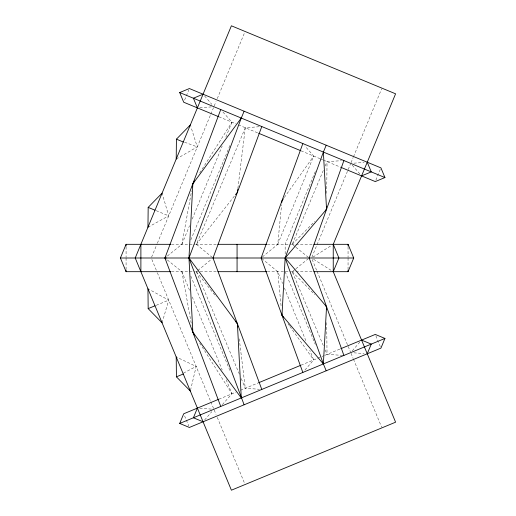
<?xml version="1.0" encoding="UTF-8"?>
<svg xmlns="http://www.w3.org/2000/svg" width="516" height="516" viewBox="0 0 516 516"><rect width="100%" height="100%" fill="white"/><g stroke="black" fill="none" stroke-linecap="round" stroke-linejoin="round"><path stroke-width="0.39" stroke-dasharray="2.58 1.94" d="M326.712 193.384L327.028 161.592L341.489 160.708M262.347 256.987L277.75 244.32L281.594 204.736M237.895 188.295L245.287 127.729L261.012 126.614M167.358 256.046L181.903 244.32L191.565 190.855M190.514 390.283L196.164 366.431L176.208 356.949M162.076 322.842L168.713 300.157L149.337 289.495M277.75 244.32L313.696 156.071L304.917 145.944M181.903 244.32L189.533 225.705M192.275 219.003L222.183 146.034M225.847 137.101L231.955 122.208L222.351 111.366M184.605 100.065L188.785 89.984M151.556 257.258L157.07 243.945M157.38 243.21L210.522 114.907M210.831 114.165L213.605 107.463M214.217 105.986L216.049 101.555M217.275 98.608L244.474 32.94M190.823 239.869L230.149 144.925M315.308 171.531L285.155 244.32L285.155 253.975M311.858 257.258L316.753 245.435M317.063 244.694L350.428 164.133M351.041 162.656L353.183 157.496M353.486 156.754L381.601 88.881M375.867 180.129L380.337 169.332M212.405 257.49L196.383 244.32L245.287 127.729M295.262 246.758L292.237 244.32L323.3 170.454M325.164 166.023L327.028 161.592M199.718 172.95L231.955 122.208M284.31 197.493L313.696 156.071M196.383 244.32L234.941 195.416M204.613 419.998L211.844 411.658M304.917 370.056L313.696 359.929L309.768 350.293M352.286 350.815L360.033 341.882M222.351 404.634L231.955 393.792L225.847 378.899M292.237 244.32L314.734 221.345M239.366 374.158L196.383 271.68L211.173 259.522M323.3 345.546L292.237 271.68L295.262 269.242M295.868 268.752L308.594 258.49M312.909 257.142L331.891 245.171M176.208 159.051L197.26 146.918L190.81 126.465M147.95 227.266L168.713 215.843L162.076 193.158M183.477 373.12L196.164 366.431M218.939 399.178L236.031 392.102M240.488 390.257L258.316 382.872M301.054 365.167L317.114 358.517M317.753 358.252L319.978 357.33M321.978 356.498L324.145 355.601M324.867 355.305L340.263 348.926M156.245 305.298L168.713 300.157M199.756 107.728L211.554 106.889M353.886 163.172L364.109 162.443M171.447 244.32L194.809 244.32M195.616 244.32L216.546 244.32M267.385 244.32L290.663 244.32M291.398 244.32L313.141 244.32M171.447 271.68L194.809 271.68M195.616 271.68L216.546 271.68M267.385 271.68L290.663 271.68M291.398 271.68L313.141 271.68M325.164 349.977L327.028 354.408L343.095 355.389M353.886 352.828L364.109 353.557M241.236 378.615L245.287 388.271L259.438 389.277M199.756 408.272L211.554 409.111M184.612 142.21L197.26 146.918M156.245 210.702L168.713 215.843M218.939 116.822L236.031 123.898M238.444 124.898L258.316 133.128M301.054 150.833L319.978 158.67M320.539 158.902L322.7 159.799M323.422 160.095L340.263 167.074M313.586 259.284L331.891 270.829M295.868 247.248L309.2 258M167.358 259.954L181.903 271.68L189.533 290.295M261.728 258.51L277.75 271.68L282.587 283.548M292.237 271.68L314.734 294.655M352.286 165.185L360.033 174.118M204.613 96.002L211.844 104.342M196.383 271.68L216.152 296.764M288.044 323.771L289.444 325.738M289.908 326.396L313.696 359.929M199.718 343.05L231.955 393.792M375.867 335.871L380.337 346.668M312.161 259.477L316.753 270.565M317.063 271.306L350.428 351.867M351.041 353.344L353.183 358.504M353.486 359.246L381.601 427.119M285.155 271.68L315.308 344.469M190.823 276.131L230.149 371.075M151.865 259.477L157.07 272.055M157.38 272.79L210.547 401.151M210.85 401.893L213.605 408.543M214.217 410.014L216.049 414.445M217.275 417.392L244.474 483.06M184.605 415.935L188.785 426.016M192.275 296.997L222.183 369.966M284.4 287.999L306.446 342.134M181.903 271.68L191.565 325.145M239.256 338.864L245.287 388.271M277.75 271.68L281.214 307.304M326.712 322.616L327.028 354.408M348.055 246.732L348.055 257.194M348.055 258L348.055 269.268M126.078 246.732L126.078 257.194M126.078 258L126.078 269.268"/><path stroke-width="0.77" d="M147.95 227.266L148.176 207.38L162.076 193.158M176.208 159.051L176.427 139.165L190.333 124.949M326.57 206.897L326.551 209.283L285.155 258L281.981 315.218L283.381 317.192M194.564 334.929L192.842 332.22L188.979 258L192.842 183.78L194.564 181.071M281.826 202.362L281.981 200.782L283.381 198.808M237.799 189.088L237.412 192.281L235.431 194.784M192.275 186.921L192.842 183.78L241.275 118.054L244.113 111.217M343.895 160.56L309.2 258L343.895 355.44M326.202 370.778L323.371 363.941L285.155 258L323.371 152.059L326.202 145.222M302.847 143.558L261.115 258L302.847 372.442M261.799 126.555L213.024 258L261.799 389.445M244.113 404.783L188.979 258L241.275 118.054M220.751 109.553L164.933 258L220.751 406.447M170.667 271.68L126.078 271.68L120.409 258L126.078 244.32L170.667 244.32M340.786 348.713L375.267 334.426L384.942 338.438L380.937 348.113L189.378 427.454L179.703 423.449L183.715 413.774L218.72 399.274M197.396 408.104L193.39 417.779L203.065 421.785M333.246 244.32L395.591 93.809L231.4 25.8L135.218 258L231.4 490.2L395.591 422.191L333.246 271.68L333.246 244.32L338.915 258L333.246 271.68M313.934 271.68L348.055 271.68L353.724 258L348.055 244.32L313.934 244.32M367.25 353.776L371.262 344.101L361.587 340.096M325.422 210.431L326.551 209.283L323.371 152.059M166.146 257.02L164.933 258L166.146 258.98M218.72 116.726L183.715 102.226L179.703 92.551L189.378 88.546L380.937 167.887L384.942 177.562L375.267 181.574L340.786 167.287M203.065 94.215L193.39 98.221L197.396 107.896M361.587 175.904L371.262 171.899L367.25 162.224M162.076 322.842L148.176 308.62L155.013 305.788M176.208 356.949L176.427 376.835L183.27 373.997M258.671 382.724L300.667 365.328M179.703 423.449L384.942 338.438M217.92 244.32L266.585 244.32M120.409 258L353.724 258M217.92 271.68L266.585 271.68M179.703 92.551L384.942 177.562M258.671 133.276L300.667 150.672M176.427 139.165L183.27 142.003M148.176 207.38L155.013 210.212M325.422 305.569L326.551 306.717L326.57 309.103M176.427 376.835L190.333 391.051M285.155 258L326.551 306.717L323.371 363.941L281.981 315.218L281.826 313.638M235.431 321.216L237.412 323.719L237.799 326.912M188.979 258L237.412 323.719L241.275 397.946L192.842 332.22L192.275 329.079M147.95 288.734L148.176 308.62M348.055 244.32L348.055 245.926M348.055 270.074L348.055 271.68M237.07 244.32L237.07 271.68M140.887 244.32L140.887 271.68M126.078 244.32L126.078 245.926M126.078 270.074L126.078 271.68"/></g></svg>
